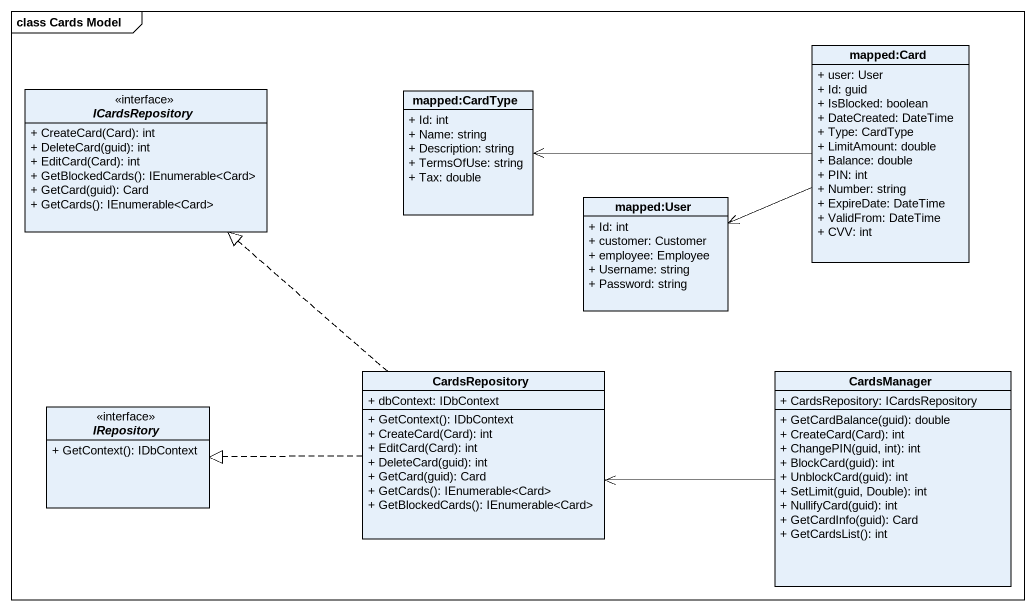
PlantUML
@startuml
mainframe class Cards Model
hide circle
hide empty members
skinparam classAttributeIconSize 0
class "mapped:Card" as mapped_Card {
  + user: User
  + Id: guid
  + IsBlocked: boolean
  + DateCreated: DateTime
  + Type: CardType
  + LimitAmount: double
  + Balance: double
  + PIN: int
  + Number: string
  + ExpireDate: DateTime
  + ValidFrom: DateTime
  + CVV: int
}
interface ICardsRepository {
  + CreateCard(Card): int
  + DeleteCard(guid): int
  + EditCard(Card): int
  + GetBlockedCards(): IEnumerable<Card>
  + GetCard(guid): Card
  + GetCards(): IEnumerable<Card>
}
class "mapped:CardType" as mapped_CardType {
  + Id: int
  + Name: string
  + Description: string
  + TermsOfUse: string
  + Tax: double
}
class "mapped:User" as mapped_User {
  + Id: int
  + customer: Customer
  + employee: Employee
  + Username: string
  + Password: string
}
class CardsRepository {
  + dbContext: IDbContext
  + GetContext(): IDbContext
  + CreateCard(Card): int
  + EditCard(Card): int
  + DeleteCard(guid): int
  + GetCard(guid): Card
  + GetCards(): IEnumerable<Card>
  + GetBlockedCards(): IEnumerable<Card>
}
class CardsManager {
  + CardsRepository: ICardsRepository
  + GetCardBalance(guid): double
  + CreateCard(Card): int
  + ChangePIN(guid, int): int
  + BlockCard(guid): int
  + UnblockCard(guid): int
  + SetLimit(guid, Double): int
  + NullifyCard(guid): int
  + GetCardInfo(guid): Card
  + GetCardsList(): int
}
interface IRepository {
  + GetContext(): IDbContext
}
mapped_Card -left-> mapped_CardType
mapped_Card -left-> mapped_User
CardsRepository .up.|> ICardsRepository
CardsRepository .left.|> IRepository
CardsManager -left-> CardsRepository
@enduml
